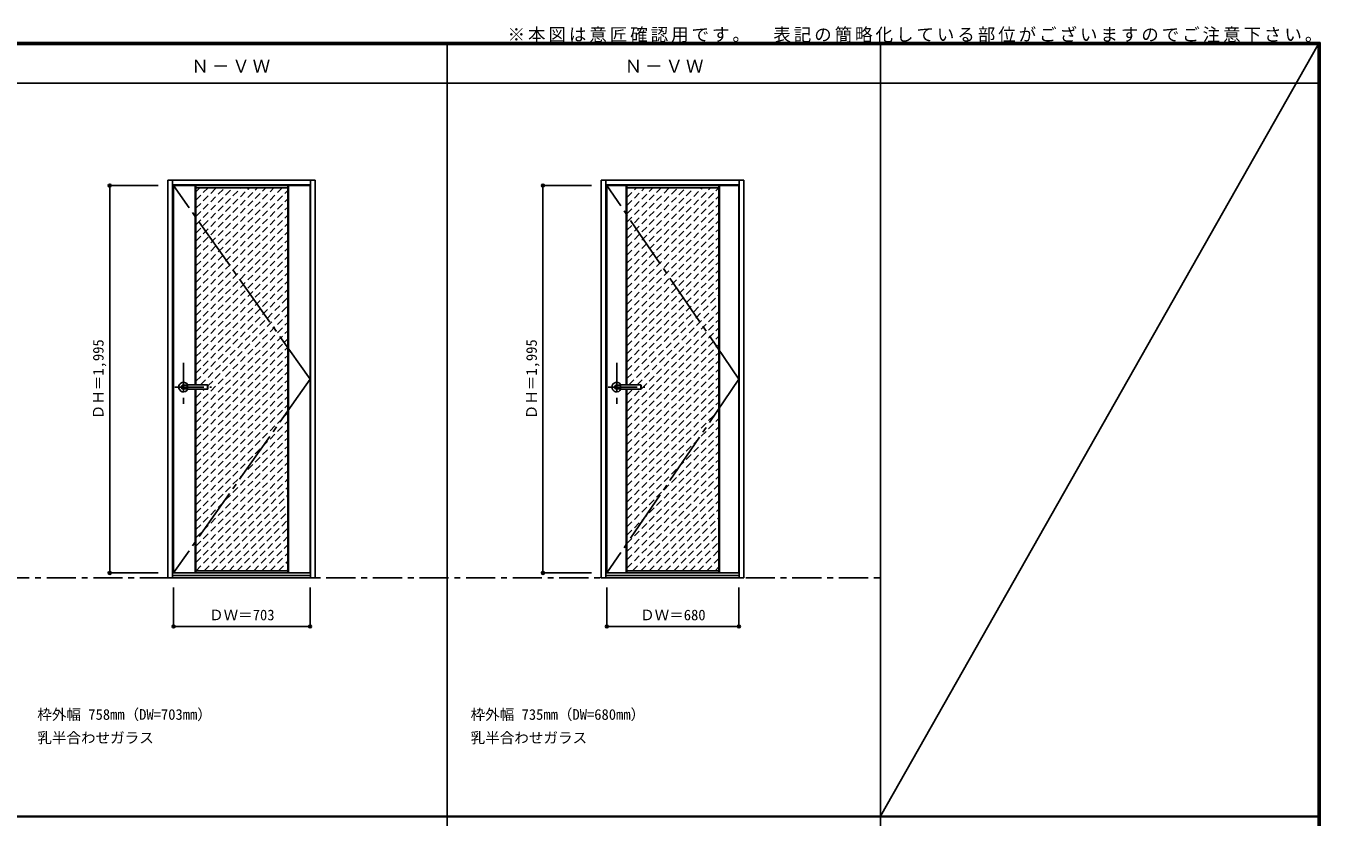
# Model space of a CAD drawing. Units: millimetres, scale not verified. Extents: x -6000 to 5700, y -4307 to 4260.
# Drawn here: x -966 to 5700, y 186 to 4260 of the extents above; entities that cross this region are included whole.
import ezdxf
from ezdxf.enums import TextEntityAlignment as Align

# ---------------------------------------------------------------- set-up
doc = ezdxf.new("R2010")
doc.units = ezdxf.units.MM
doc.header["$LTSCALE"] = 30
doc.header["$PDMODE"] = 32
doc.header["$PDSIZE"] = 15
for name, pattern in [('CHAIN1', [8, 5, -1, 1, -1]), ('CHAIN2', [12, 9, -1, 1, -1]), ('DASHED1', [1.8, 1.2, -0.6])]:
    doc.linetypes.add(name, pattern=pattern)
for name, color, linetype in [('0-1_通り芯', 4, 'CHAIN1'), ('0-2_扉', 3, 'Continuous'), ('0-3_仕上げ', 7, 'Continuous'), ('0-4_枠', 3, 'Continuous'), ('0-5_レバー', 3, 'Continuous'), ('0-7', 7, 'CHAIN2'), ('0-A_文字', 7, 'CHAIN1'), ('0-B_寸法', 7, 'Continuous'), ('0-C_ハッチ', 4, 'DASHED1'), ('F-1_枠', 6, 'Continuous'), ('F-A_文字', 7, 'Continuous')]:
    doc.layers.add(name, color=color, linetype=linetype)
doc.styles.add('ＭＳ ゴシック', font='')
doc.styles.get('ＭＳ ゴシック').set_extended_font_data('MS Gothic')

msp = doc.modelspace()

# ---------------------------------------------------------------- linework, layer by layer
at = {"layer": '0-1_通り芯'}
for p, q in [((-154.2, 2524.5), (-154.2, 2314.5)), ((2077.4, 2524.5), (2077.4, 2314.5)), ((-199.2, 2400.5), (-9.2, 2400.5)), ((2032.4, 2400.5), (2222.4, 2400.5))]:
    msp.add_line(p, q, dxfattribs=at)
at = {"layer": '0-2_扉'}
for p, q in [((-205.2, 1443), (-205.2, 3438)), ((-205.2, 3438), (497.8, 3438)), ((497.8, 1443), (497.8, 3438)), ((2026.4, 1443), (2026.4, 3438)), ((2026.4, 3438), (2706.4, 3438)), ((2706.4, 1443), (2706.4, 3438)), ((-205.2, 1443), (497.8, 1443)), ((2026.4, 1443), (2706.4, 1443))]:
    msp.add_line(p, q, dxfattribs=at)
at = {"layer": '0-3_仕上げ'}
for p, q in [((-94.2, 2412), (-94.2, 3438)), ((-90.2, 2412), (-90.2, 3438)), ((382.8, 1443), (382.8, 3438)), ((386.8, 1443), (386.8, 3438)), ((2125.9, 2412), (2125.9, 3438)), ((2129.9, 2412), (2129.9, 3438)), ((2602.9, 1443), (2602.9, 3438)), ((2606.9, 1443), (2606.9, 3438)), ((-94.2, 1443), (-94.2, 2389)), ((-90.2, 1443), (-90.2, 2389)), ((2125.9, 1443), (2125.9, 2389)), ((2129.9, 1443), (2129.9, 2389))]:
    msp.add_line(p, q, dxfattribs=at)
at = {"layer": '0-3_仕上げ', "color": 3}
for p, q in [((-90.2, 3426), (382.8, 3426)), ((2129.9, 3426), (2602.9, 3426)), ((-90.2, 1455), (382.8, 1455)), ((2129.9, 1455), (2602.9, 1455))]:
    msp.add_line(p, q, dxfattribs=at)
at = {"layer": '0-4_枠'}
for p, q in [((-234.2, 1418), (-234.2, 3465)), ((-234.2, 3465), (523.8, 3465)), ((-210.2, 1418), (-210.2, 3465)), ((-210.2, 3441), (499.8, 3441)), ((499.8, 1418), (499.8, 3465)), ((1997.4, 1418), (1997.4, 3465)), ((1997.4, 3465), (2732.4, 3465)), ((2021.4, 1418), (2021.4, 3465)), ((2021.4, 3441), (2708.4, 3441)), ((2708.4, 1418), (2708.4, 3465)), ((2732.4, 1418), (2732.4, 3465)), ((-210.2, 1430), (499.8, 1430)), ((1997.4, 1418), (2732.4, 1418)), ((2021.4, 1430), (2708.4, 1430))]:
    msp.add_line(p, q, dxfattribs=at)
msp.add_lwpolyline([(-234.2, 1418), (523.8, 1418), (523.8, 3465)], dxfattribs=at)
at = {"layer": '0-5_レバー'}
for p, q in [((-154.2, 2410), (-135.2, 2410)), ((-135.2, 2411), (-134.2, 2412)), ((-135.2, 2390), (-135.2, 2411)), ((-134.2, 2412), (-30.2, 2412)), ((-29.2, 2411), (-30.2, 2412)), ((-29.2, 2390), (-29.2, 2411)), ((2077.4, 2410), (2096.4, 2410)), ((2096.4, 2411), (2097.4, 2412)), ((2096.4, 2390), (2096.4, 2411)), ((2097.4, 2412), (2201.4, 2412)), ((2202.4, 2411), (2201.4, 2412)), ((2202.4, 2390), (2202.4, 2411)), ((-154.2, 2391), (-135.2, 2391)), ((-135.2, 2390), (-134.2, 2389)), ((-30.2, 2389), (-134.2, 2389)), ((-29.2, 2390), (-30.2, 2389)), ((2077.4, 2391), (2096.4, 2391)), ((2096.4, 2390), (2097.4, 2389)), ((2201.4, 2389), (2097.4, 2389)), ((2202.4, 2390), (2201.4, 2389))]:
    msp.add_line(p, q, dxfattribs=at)
at = {"layer": '0-5_レバー', "color": 4}
for p, q in [((-134.2, 2389), (-134.2, 2412)), ((-30.2, 2412), (-30.2, 2389)), ((2097.4, 2389), (2097.4, 2412)), ((2201.4, 2412), (2201.4, 2389))]:
    msp.add_line(p, q, dxfattribs=at)
for centre, radius, start, end in [((-154.2, 2400.5), 24.55, 27.93255, 332.06745), ((-154.2, 2400.5), 11, 59.72736, 300.27264), ((2077.4, 2400.5), 24.55, 27.93255, 332.06745), ((2077.4, 2400.5), 11, 59.72736, 300.27264)]:
    msp.add_arc(centre, radius, start, end, dxfattribs=at)
at = {"layer": '0-5_レバー'}
for centre in [(-154.2, 2400.5), (2077.4, 2400.5)]:
    msp.add_arc(centre, 9.5, 90, 270, dxfattribs=at)
at = {"layer": '0-7'}
for p, q in [((497.8, 2440.5), (-205.2, 3438)), ((2706.4, 2440.5), (2026.4, 3438)), ((497.8, 2440.5), (-205.2, 1443)), ((2706.4, 2440.5), (2026.4, 1443))]:
    msp.add_line(p, q, dxfattribs=at)
at = {"layer": '0-A_文字'}
msp.add_line((-3258.4, 1418), (3436.4, 1418), dxfattribs=at)
at = {"layer": '0-B_寸法', "color": 4}
for p, q in [((-534.2, 3438), (-534.2, 1443)), ((-534.2, 3438), (-284.2, 3438)), ((1697.4, 3438), (1947.4, 3438)), ((1697.4, 3438), (1697.4, 1443)), ((-534.2, 1443), (-284.2, 1443)), ((1697.4, 1443), (1947.4, 1443)), ((-205.2, 1168), (-205.2, 1368)), ((2026.4, 1168), (2026.4, 1368))]:
    msp.add_line(p, q, dxfattribs=at)
for points in [[(-205.2, 1168), (497.8, 1168), (497.8, 1368)], [(2026.4, 1168), (2706.4, 1168), (2706.4, 1368)]]:
    msp.add_lwpolyline(points, dxfattribs=at)
at = {"layer": '0-B_寸法'}
for p in [(-534.2, 3438), (1697.4, 3438), (-534.2, 1443), (1697.4, 1443), (-205.2, 1168), (497.8, 1168), (2026.4, 1168), (2706.4, 1168)]:
    msp.add_point(p, dxfattribs=at)
at = {"layer": '0-C_ハッチ'}
for p, q in [((-90.2, 2981.5), (354.3, 3426)), ((-90.2, 3023.93), (311.87, 3426)), ((-90.2, 3066.35), (269.45, 3426)), ((-90.2, 3108.78), (227.02, 3426)), ((-90.2, 3151.21), (184.59, 3426)), ((-90.2, 3193.63), (142.17, 3426)), ((-90.2, 3236.06), (99.74, 3426)), ((-90.2, 3278.49), (57.31, 3426)), ((-90.2, 3320.91), (14.89, 3426)), ((-90.2, 3363.34), (-27.54, 3426)), ((-90.2, 3405.77), (-69.96, 3426)), ((-90.2, 2939.07), (382.8, 3412.07)), ((2129.9, 2995.43), (2560.47, 3426)), ((2129.9, 3037.85), (2518.05, 3426)), ((2129.9, 3080.28), (2475.62, 3426)), ((2129.9, 3122.71), (2433.19, 3426)), ((2129.9, 3165.13), (2390.77, 3426)), ((2129.9, 3207.56), (2348.34, 3426)), ((2129.9, 3249.99), (2305.91, 3426)), ((2129.9, 3292.41), (2263.49, 3426)), ((2129.9, 3334.84), (2221.06, 3426)), ((2129.9, 3377.27), (2178.64, 3426)), ((2129.9, 2953), (2602.9, 3426)), ((-90.2, 2896.65), (382.8, 3369.65)), ((2129.9, 2910.58), (2602.9, 3383.58)), ((2129.9, 2868.15), (2602.9, 3341.15)), ((-90.2, 2854.22), (382.8, 3327.22)), ((-90.2, 2811.8), (382.8, 3284.8)), ((2129.9, 2825.72), (2602.9, 3298.72)), ((-90.2, 2769.37), (382.8, 3242.37)), ((-90.2, 2726.94), (382.8, 3199.94)), ((2129.9, 2783.3), (2602.9, 3256.3)), ((2129.9, 2740.87), (2602.9, 3213.87)), ((-90.2, 2684.52), (382.8, 3157.52)), ((2129.9, 2698.44), (2602.9, 3171.44)), ((-90.2, 2642.09), (382.8, 3115.09)), ((-90.2, 2599.66), (382.8, 3072.66)), ((2129.9, 2656.02), (2602.9, 3129.02)), ((2129.9, 2613.59), (2602.9, 3086.59)), ((-90.2, 2557.24), (382.8, 3030.24)), ((2129.9, 2571.16), (2602.9, 3044.16)), ((2129.9, 2528.74), (2602.9, 3001.74)), ((-90.2, 2514.81), (382.8, 2987.81)), ((-90.2, 2472.38), (382.8, 2945.38)), ((2129.9, 2486.31), (2602.9, 2959.31)), ((-90.2, 2429.96), (382.8, 2902.96)), ((2129.9, 2443.88), (2602.9, 2916.88)), ((2140.44, 2412), (2602.9, 2874.46)), ((-65.73, 2412), (382.8, 2860.53)), ((-29.2, 2406.11), (382.8, 2818.11)), ((2182.87, 2412), (2602.9, 2832.03)), ((-90.2, 2302.68), (382.8, 2775.68)), ((-90.2, 2260.25), (382.8, 2733.25)), ((2129.9, 2316.61), (2602.9, 2789.61)), ((2129.9, 2274.18), (2602.9, 2747.18)), ((-90.2, 2217.83), (382.8, 2690.83)), ((2129.9, 2231.75), (2602.9, 2704.75)), ((-90.2, 2175.4), (382.8, 2648.4)), ((-90.2, 2132.97), (382.8, 2605.97)), ((2129.9, 2189.33), (2602.9, 2662.33)), ((2129.9, 2146.9), (2602.9, 2619.9)), ((-90.2, 2090.55), (382.8, 2563.55)), ((2129.9, 2104.47), (2602.9, 2577.47)), ((2129.9, 2062.05), (2602.9, 2535.05)), ((-90.2, 2048.12), (382.8, 2521.12)), ((-90.2, 2005.69), (382.8, 2478.69)), ((2129.9, 2019.62), (2602.9, 2492.62)), ((-90.2, 1963.27), (382.8, 2436.27)), ((2129.9, 1977.19), (2602.9, 2450.19)), ((2129.9, 1934.77), (2602.9, 2407.77)), ((-90.2, 1920.84), (382.8, 2393.84)), ((-90.2, 2345.11), (-46.3, 2389)), ((-90.2, 2387.53), (-88.73, 2389)), ((-90.2, 1878.41), (382.8, 2351.41)), ((2129.9, 2359.03), (2159.87, 2389)), ((2129.9, 1892.34), (2602.9, 2365.34)), ((-90.2, 1835.99), (382.8, 2308.99)), ((-90.2, 1793.56), (382.8, 2266.56)), ((2129.9, 1849.92), (2602.9, 2322.92)), ((2129.9, 1807.49), (2602.9, 2280.49)), ((-90.2, 1751.14), (382.8, 2224.14)), ((2129.9, 1765.06), (2602.9, 2238.06)), ((-90.2, 1708.71), (382.8, 2181.71)), ((-90.2, 1666.28), (382.8, 2139.28)), ((2129.9, 1722.64), (2602.9, 2195.64)), ((2129.9, 1680.21), (2602.9, 2153.21)), ((-90.2, 1623.86), (382.8, 2096.86)), ((2129.9, 1637.78), (2602.9, 2110.78)), ((2129.9, 1595.36), (2602.9, 2068.36)), ((-90.2, 1581.43), (382.8, 2054.43)), ((-90.2, 1539), (382.8, 2012)), ((2129.9, 1552.93), (2602.9, 2025.93)), ((-90.2, 1496.58), (382.8, 1969.58)), ((2129.9, 1510.5), (2602.9, 1983.5)), ((2129.9, 1468.08), (2602.9, 1941.08)), ((-89.35, 1455), (382.8, 1927.15)), ((-46.92, 1455), (382.8, 1884.72)), ((2159.25, 1455), (2602.9, 1898.65)), ((-4.5, 1455), (382.8, 1842.3)), ((37.93, 1455), (382.8, 1799.87)), ((2201.68, 1455), (2602.9, 1856.22)), ((2244.1, 1455), (2602.9, 1813.8)), ((80.36, 1455), (382.8, 1757.44)), ((2286.53, 1455), (2602.9, 1771.37)), ((122.78, 1455), (382.8, 1715.02)), ((165.21, 1455), (382.8, 1672.59)), ((2328.96, 1455), (2602.9, 1728.95)), ((2371.38, 1455), (2602.9, 1686.52)), ((207.64, 1455), (382.8, 1630.17)), ((2413.81, 1455), (2602.9, 1644.09)), ((2456.23, 1455), (2602.9, 1601.67)), ((250.06, 1455), (382.8, 1587.74)), ((292.49, 1455), (382.8, 1545.31)), ((2498.66, 1455), (2602.9, 1559.24)), ((334.91, 1455), (382.8, 1502.89)), ((2541.09, 1455), (2602.9, 1516.81)), ((2583.51, 1455), (2602.9, 1474.39)), ((377.34, 1455), (382.8, 1460.46))]:
    msp.add_line(p, q, dxfattribs=at)
at = {"layer": 'F-1_枠'}
for p, q in [((-6000, 4175), (5700, 4175)), ((-6000, 4170), (5700, 4170)), ((-6000, 4165), (5700, 4165)), ((1204.8, 4175), (1204.8, -3790)), ((3436.4, 4175), (3436.4, -3790)), ((5690, 4175), (5690, -4205)), ((5695, 4175), (5695, -4205)), ((5700, 4175), (5700, -4205)), ((-6000, 3965), (5700, 3965)), ((-6000, 190.5), (5700, 190.5)), ((-6000, 187.5), (5700, 187.5))]:
    msp.add_line(p, q, dxfattribs=at)
at = {"layer": 'F-A_文字'}
msp.add_line((3436.4, 190.5), (5690, 4165), dxfattribs=at)

# ---------------------------------------------------------------- texts
at = {"layer": '0-A_文字', "style": 'ＭＳ ゴシック'}
for s, p in [('枠外幅 758mm（DW=703mm）', (-906.8, 670.5)), ('枠外幅 735mm（DW=680mm）', (1324.8, 670.5)), ('乳半合わせガラス', (-906.8, 550.5)), ('乳半合わせガラス', (1324.8, 550.5))]:
    msp.add_text(s, height=54.99, dxfattribs=at).set_placement(p, align=Align.BOTTOM_LEFT)
at = {"layer": '0-A_文字', "char_height": 65.98, "attachment_point": 7, "style": 'ＭＳ ゴシック'}
for s, insert in [('\\T1.17;※本図は意匠確認用です。\u3000表記の簡略化している部位がございますのでご注意下さい。', (1515, 4175)), ('\\T1.17;Ｎ－ＶＷ', (-113.5, 4020)), ('\\T1.17;Ｎ－ＶＷ', (2118.1, 4020))]:
    msp.add_mtext(s, dxfattribs=dict(at, insert=insert))
at = {"layer": '0-B_寸法', "style": 'ＭＳ ゴシック'}
for p in [(-549.2, 2234.25), (1682.4, 2234.25)]:
    msp.add_text('ＤＨ＝1,995', height=54.99, rotation=90, dxfattribs=at).set_placement(p, align=Align.BOTTOM_LEFT)
for s, p in [('ＤＷ＝703', (-22.45, 1183)), ('ＤＷ＝680', (2197.65, 1183))]:
    msp.add_text(s, height=54.99, dxfattribs=at).set_placement(p, align=Align.BOTTOM_LEFT)

doc.saveas('drawing.dxf')
